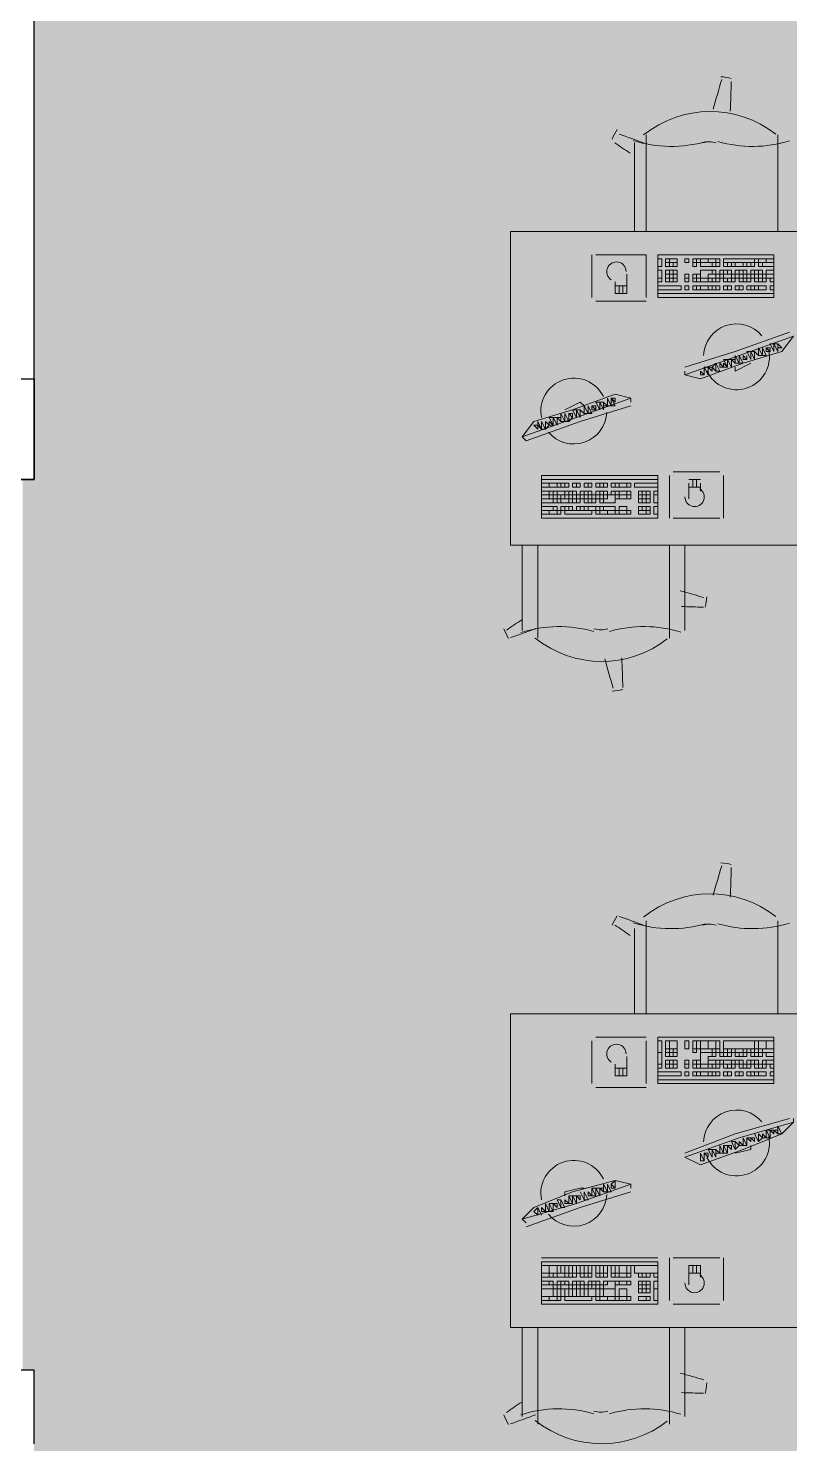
# Model space of a CAD drawing. Header units: millimetres. Extents: x 0 to 90.2, y 0 to 62.5.
# Drawn here: x 61.68 to 64.63, y 32.95 to 38.43 of the extents above; entities that cross this region are included whole.
import ezdxf

# ---------------------------------------------------------------- set-up
doc = ezdxf.new("R2010")
doc.units = ezdxf.units.MM
for name, color, linetype in [('PDF_014405$FT-FIXFIT', 7, 'Continuous'), ('PDF_014405$WA-COL', 7, 'Continuous'), ('PDF_014405$WA-EXT', 7, 'Continuous')]:
    doc.layers.add(name, color=color, linetype=linetype)
doc.layers.add('PDF_014405$HL-TMP', color=7, linetype='Continuous', true_color=0xe6db59)

msp = doc.modelspace()

# ---------------------------------------------------------------- linework, layer by layer
at = {"layer": 'PDF_014405$FT-FIXFIT', "lineweight": 0}
for points in [[(64.0732, 37.6432), (64.0732, 38.0181)], [(64.5831, 38.0181), (64.5831, 37.6432)], [(64.0282, 37.9881), (64.0282, 37.6432)], [(63.5482, 37.6432), (63.5482, 36.4283)], [(63.8632, 37.5532), (63.8632, 37.3882)], [(63.8782, 37.5532), (63.8782, 37.5532)], [(64.0732, 37.3882), (64.0732, 37.5532), (63.8782, 37.5532)], [(63.9532, 37.4482), (63.9532, 37.4032), (63.9982, 37.4032), (63.9982, 37.4782)], [(63.8782, 37.3882), (63.8782, 37.3882)], [(63.9982, 37.4332), (63.9532, 37.4332)], [(63.9682, 37.4332), (63.9682, 37.4032)], [(63.9832, 37.4332), (63.9832, 37.4032)], [(64.0732, 37.3882), (64.0732, 37.3882)], [(63.8782, 37.3732), (64.0732, 37.3732)], [(64.6281, 37.2532), (64.4181, 37.1782), (64.2232, 37.1182)], [(64.2232, 37.1032), (64.2232, 37.0882), (64.2832, 37.0732), (64.4481, 37.1332), (64.5981, 37.1782), (64.6431, 37.2382), (64.4331, 37.1632), (64.2232, 37.0882)], [(64.6281, 37.2382), (64.6281, 37.2382)], [(64.4931, 37.1782), (64.5081, 37.1632), (64.4931, 37.1782)], [(64.2981, 37.1182), (64.2981, 37.0882), (64.2981, 37.1182)], [(64.4781, 37.1332), (64.4181, 37.1032), (64.4181, 37.1182)], [(64.4631, 37.1632), (64.4631, 37.1482), (64.4631, 37.1632)], [(64.4781, 37.1332), (64.4781, 37.1332)], [(64.0132, 36.9982), (63.9532, 37.0132), (63.7882, 36.9532), (63.6382, 36.9082), (63.5932, 36.8482), (63.6082, 36.8332), (63.8182, 36.9082), (64.0132, 36.9682)], [(63.5932, 36.8482), (63.8032, 36.9232), (64.0132, 36.9982), (64.0132, 36.9832)], [(63.7582, 36.9532), (63.8182, 36.9832), (63.8332, 36.9682)], [(63.7582, 36.9532), (63.7582, 36.9532)], [(63.8332, 36.9382), (63.8182, 36.9532), (63.8332, 36.9382)], [(63.6082, 36.8482), (63.6082, 36.8482)], [(63.6682, 36.6832), (64.1182, 36.6832), (63.6682, 36.6832)], [(64.1632, 36.6982), (64.1632, 36.5332)], [(64.3581, 36.7132), (64.1782, 36.7132)], [(64.1782, 36.6982), (64.1782, 36.6982)], [(64.2832, 36.6832), (64.2382, 36.6832)], [(64.2532, 36.6532), (64.2532, 36.6832)], [(64.2682, 36.6532), (64.2682, 36.6832)], [(64.3581, 36.6982), (64.3581, 36.6982)], [(64.3731, 36.5332), (64.3731, 36.6982)], [(64.2382, 36.6682), (64.2382, 36.6082)], [(64.2382, 36.6532), (64.2832, 36.6532)], [(64.2832, 36.6382), (64.2832, 36.6682)], [(64.1782, 36.5332), (64.1782, 36.5332)], [(64.1782, 36.5332), (64.3581, 36.5332)], [(64.3581, 36.5332), (64.3581, 36.5332)], [(63.5932, 36.0983), (63.5932, 36.4283)], [(63.6532, 36.4283), (63.6532, 36.0683)], [(64.1632, 36.0683), (64.1632, 36.4283)], [(64.2232, 36.4283), (64.2232, 36.0983)], [(64.0282, 34.9434), (64.0282, 34.6134)], [(64.0732, 34.6134), (64.0732, 34.9734)], [(64.5831, 34.9734), (64.5831, 34.6134)], [(63.5482, 34.6134), (63.5482, 33.3985)], [(63.8632, 34.5084), (63.8632, 34.3434)], [(64.0732, 34.5234), (63.8782, 34.5234)], [(63.8782, 34.5084), (63.8782, 34.5084)], [(64.0732, 34.3434), (64.0732, 34.5084)], [(63.9532, 34.4184), (63.9532, 34.3734), (63.9982, 34.3734), (63.9982, 34.4484)], [(63.9982, 34.4034), (63.9532, 34.4034)], [(63.9682, 34.4034), (63.9682, 34.3734)], [(63.9832, 34.4034), (63.9832, 34.3734)], [(63.8782, 34.3434), (63.8782, 34.3434)], [(63.8782, 34.3284), (64.0732, 34.3284)], [(64.0732, 34.3434), (64.0732, 34.3434)], [(64.5681, 34.3584), (64.1182, 34.3584), (64.5681, 34.3584)], [(64.6431, 34.1935), (64.4331, 34.1335), (64.2232, 34.0585), (64.2832, 34.0285), (64.4481, 34.0885), (64.5981, 34.1485), (64.6431, 34.1935), (64.6431, 34.2085)], [(64.6281, 34.2085), (64.4181, 34.1485), (64.2232, 34.0735)], [(64.6281, 34.2085), (64.6281, 34.2085)], [(64.4781, 34.1035), (64.4781, 34.0885), (64.4181, 34.0735)], [(64.4631, 34.1335), (64.4631, 34.1035), (64.4631, 34.1335)], [(64.4931, 34.1485), (64.5081, 34.1185), (64.4931, 34.1485)], [(64.2232, 34.0735), (64.2232, 34.0735)], [(64.2232, 34.0585), (64.2232, 34.0585)], [(64.0132, 33.9535), (63.9532, 33.9685), (63.7882, 33.9235), (63.6382, 33.8635), (63.5932, 33.8185), (63.6082, 33.8035)], [(63.5932, 33.8185), (63.8032, 33.8785), (64.0132, 33.9535), (64.0132, 33.9385)], [(63.7582, 33.9085), (63.7582, 33.9235), (63.8182, 33.9385), (63.8332, 33.9385)], [(63.6082, 33.7885), (63.8182, 33.8635), (64.0132, 33.9235)], [(63.8332, 33.8935), (63.8182, 33.9235), (63.8332, 33.8935)], [(63.6682, 33.8335), (63.6532, 33.8635), (63.6682, 33.8335)], [(64.1182, 33.6685), (63.6682, 33.6685)], [(64.1632, 33.6685), (64.1632, 33.5035)], [(64.3581, 33.6685), (64.1782, 33.6685)], [(64.3581, 33.6685), (64.3581, 33.6685)], [(64.3731, 33.5035), (64.3731, 33.6685)], [(63.6682, 33.6535), (63.6682, 33.4885), (64.1182, 33.4885), (64.1182, 33.6535)], [(64.2832, 33.5935), (64.2832, 33.6385), (64.2382, 33.6385), (64.2382, 33.5635)], [(64.2382, 33.6085), (64.2832, 33.6085)], [(64.2532, 33.6085), (64.2532, 33.6385)], [(64.2682, 33.6085), (64.2682, 33.6385)], [(64.1782, 33.5035), (64.1782, 33.5035)], [(64.3581, 33.5035), (64.3581, 33.5035)], [(64.1782, 33.4885), (64.3581, 33.4885)], [(63.5932, 33.0536), (63.5932, 33.3985)], [(63.6532, 33.3985), (63.6532, 33.0236)], [(64.1632, 33.0236), (64.1632, 33.3985)], [(64.2232, 33.3985), (64.2232, 33.0536)]]:
    msp.add_lwpolyline(points, dxfattribs=at)
for points in [[(63.5482, 37.6432), (64.6731, 37.6432), (64.6731, 36.4283), (63.5482, 36.4283)], [(64.5681, 37.5532), (64.1182, 37.5532), (64.1182, 37.3882), (64.5681, 37.3882)], [(64.1332, 37.5382), (64.1182, 37.5382), (64.1182, 37.5082), (64.1332, 37.5082)], [(64.1632, 37.5382), (64.1482, 37.5382), (64.1482, 37.5232), (64.1632, 37.5232)], [(64.1632, 37.5232), (64.1482, 37.5232), (64.1482, 37.5082), (64.1632, 37.5082)], [(64.1932, 37.5382), (64.1632, 37.5382), (64.1632, 37.5232), (64.1932, 37.5232)], [(64.1782, 37.5232), (64.1632, 37.5232), (64.1632, 37.5082), (64.1782, 37.5082)], [(64.1932, 37.5232), (64.1782, 37.5232), (64.1782, 37.5082), (64.1932, 37.5082)], [(64.2382, 37.5382), (64.2232, 37.5382), (64.2232, 37.5232), (64.2382, 37.5232)], [(64.2682, 37.5382), (64.2532, 37.5382), (64.2532, 37.5232), (64.2682, 37.5232)], [(64.2682, 37.5232), (64.2532, 37.5232), (64.2532, 37.5082), (64.2682, 37.5082)], [(64.2832, 37.5382), (64.2682, 37.5382), (64.2682, 37.5232), (64.2832, 37.5232)], [(64.2832, 37.5382), (64.3131, 37.5382), (64.3131, 37.5232), (64.2832, 37.5232)], [(64.3281, 37.5232), (64.2832, 37.5232), (64.2832, 37.5082), (64.3281, 37.5082)], [(64.3131, 37.5382), (64.3431, 37.5382), (64.3431, 37.5232), (64.3131, 37.5232)], [(64.3431, 37.5232), (64.3281, 37.5232), (64.3281, 37.5082), (64.3431, 37.5082)], [(64.3431, 37.5382), (64.3581, 37.5382), (64.3581, 37.5232), (64.3431, 37.5232)], [(64.3581, 37.5232), (64.3431, 37.5232), (64.3431, 37.5082), (64.3581, 37.5082)], [(64.4931, 37.5382), (64.3731, 37.5382), (64.3731, 37.5232), (64.4931, 37.5232)], [(64.3881, 37.5232), (64.3731, 37.5232), (64.3731, 37.5082), (64.3881, 37.5082)], [(64.4031, 37.5232), (64.3881, 37.5232), (64.3881, 37.5082), (64.4031, 37.5082)], [(64.4181, 37.5232), (64.4031, 37.5232), (64.4031, 37.5082), (64.4181, 37.5082)], [(64.4481, 37.5232), (64.4181, 37.5232), (64.4181, 37.5082), (64.4481, 37.5082)], [(64.4631, 37.5232), (64.4481, 37.5232), (64.4481, 37.5082), (64.4631, 37.5082)], [(64.4781, 37.5232), (64.4631, 37.5232), (64.4631, 37.5082), (64.4781, 37.5082)], [(64.4931, 37.5232), (64.4781, 37.5232), (64.4781, 37.5082), (64.4931, 37.5082)], [(64.5081, 37.5382), (64.4931, 37.5382), (64.4931, 37.5232), (64.5081, 37.5232)], [(64.5381, 37.5382), (64.5081, 37.5382), (64.5081, 37.5232), (64.5381, 37.5232)], [(64.5231, 37.5232), (64.5081, 37.5232), (64.5081, 37.5082), (64.5231, 37.5082)], [(64.5681, 37.5232), (64.5231, 37.5232), (64.5231, 37.5082), (64.5681, 37.5082)], [(64.5681, 37.5382), (64.5381, 37.5382), (64.5381, 37.5232), (64.5681, 37.5232)], [(64.1332, 37.4932), (64.1182, 37.4932), (64.1182, 37.4632), (64.1332, 37.4632)], [(64.1332, 37.4632), (64.1182, 37.4632), (64.1182, 37.4482), (64.1332, 37.4482)], [(64.1632, 37.4932), (64.1482, 37.4932), (64.1482, 37.4782), (64.1632, 37.4782)], [(64.1632, 37.4782), (64.1482, 37.4782), (64.1482, 37.4632), (64.1632, 37.4632)], [(64.1632, 37.4632), (64.1482, 37.4632), (64.1482, 37.4482), (64.1632, 37.4482)], [(64.1782, 37.4932), (64.1632, 37.4932), (64.1632, 37.4782), (64.1782, 37.4782)], [(64.1782, 37.4782), (64.1632, 37.4782), (64.1632, 37.4632), (64.1782, 37.4632)], [(64.1782, 37.4632), (64.1632, 37.4632), (64.1632, 37.4482), (64.1782, 37.4482)], [(64.1932, 37.4932), (64.1782, 37.4932), (64.1782, 37.4782), (64.1932, 37.4782)], [(64.1932, 37.4782), (64.1782, 37.4782), (64.1782, 37.4632), (64.1932, 37.4632)], [(64.1932, 37.4632), (64.1782, 37.4632), (64.1782, 37.4482), (64.1932, 37.4482)], [(64.2382, 37.4782), (64.2232, 37.4782), (64.2232, 37.4632), (64.2382, 37.4632)], [(64.2382, 37.4632), (64.2232, 37.4632), (64.2232, 37.4482), (64.2382, 37.4482)], [(64.2682, 37.4782), (64.2532, 37.4782), (64.2532, 37.4632), (64.2682, 37.4632)], [(64.2682, 37.4632), (64.2532, 37.4632), (64.2532, 37.4482), (64.2682, 37.4482)], [(64.2832, 37.4782), (64.2682, 37.4782), (64.2682, 37.4632), (64.2832, 37.4632)], [(64.2832, 37.4632), (64.2682, 37.4632), (64.2682, 37.4482), (64.2832, 37.4482)], [(64.3131, 37.4932), (64.2832, 37.4932), (64.2832, 37.4632), (64.3131, 37.4632), (64.3131, 37.4782), (64.3281, 37.4782), (64.3281, 37.4932)], [(64.3131, 37.4632), (64.2832, 37.4632), (64.2832, 37.4482), (64.3131, 37.4482)], [(64.3431, 37.4782), (64.3131, 37.4782), (64.3131, 37.4632), (64.3431, 37.4632)], [(64.3281, 37.4632), (64.3131, 37.4632), (64.3131, 37.4482), (64.3281, 37.4482)], [(64.3431, 37.4932), (64.3281, 37.4932), (64.3281, 37.4782), (64.3431, 37.4782)], [(64.3431, 37.4632), (64.3281, 37.4632), (64.3281, 37.4482), (64.3431, 37.4482)], [(64.3581, 37.4782), (64.3431, 37.4782), (64.3431, 37.4632), (64.3581, 37.4632)], [(64.3581, 37.4632), (64.3431, 37.4632), (64.3431, 37.4482), (64.3581, 37.4482)], [(64.3731, 37.4932), (64.3581, 37.4932), (64.3581, 37.4782), (64.3731, 37.4782)], [(64.3731, 37.4782), (64.3581, 37.4782), (64.3581, 37.4632), (64.3731, 37.4632)], [(64.3881, 37.4932), (64.3731, 37.4932), (64.3731, 37.4782), (64.3881, 37.4782)], [(64.4031, 37.4782), (64.3731, 37.4782), (64.3731, 37.4632), (64.4031, 37.4632)], [(64.3881, 37.4632), (64.3731, 37.4632), (64.3731, 37.4482), (64.3881, 37.4482)], [(64.4031, 37.4932), (64.3881, 37.4932), (64.3881, 37.4782), (64.4031, 37.4782)], [(64.4031, 37.4632), (64.3881, 37.4632), (64.3881, 37.4482), (64.4031, 37.4482)], [(64.4181, 37.4782), (64.4031, 37.4782), (64.4031, 37.4632), (64.4181, 37.4632)], [(64.4181, 37.4632), (64.4031, 37.4632), (64.4031, 37.4482), (64.4181, 37.4482)], [(64.4331, 37.4932), (64.4181, 37.4932), (64.4181, 37.4782), (64.4331, 37.4782)], [(64.4331, 37.4782), (64.4181, 37.4782), (64.4181, 37.4632), (64.4331, 37.4632)], [(64.4481, 37.4932), (64.4331, 37.4932), (64.4331, 37.4782), (64.4481, 37.4782)], [(64.4481, 37.4782), (64.4331, 37.4782), (64.4331, 37.4632), (64.4481, 37.4632)], [(64.4481, 37.4632), (64.4331, 37.4632), (64.4331, 37.4482), (64.4481, 37.4482)], [(64.4631, 37.4932), (64.4481, 37.4932), (64.4481, 37.4782), (64.4631, 37.4782)], [(64.4631, 37.4632), (64.4481, 37.4632), (64.4481, 37.4482), (64.4631, 37.4482)], [(64.4781, 37.4782), (64.4631, 37.4782), (64.4631, 37.4632), (64.4781, 37.4632)], [(64.4781, 37.4632), (64.4631, 37.4632), (64.4631, 37.4482), (64.4781, 37.4482)], [(64.4931, 37.4932), (64.4781, 37.4932), (64.4781, 37.4782), (64.4931, 37.4782)], [(64.4931, 37.4782), (64.4781, 37.4782), (64.4781, 37.4632), (64.4931, 37.4632)], [(64.5081, 37.4932), (64.4931, 37.4932), (64.4931, 37.4782), (64.5081, 37.4782)], [(64.5081, 37.4782), (64.4931, 37.4782), (64.4931, 37.4632), (64.5081, 37.4632)], [(64.5081, 37.4632), (64.4931, 37.4632), (64.4931, 37.4482), (64.5081, 37.4482)], [(64.5231, 37.4932), (64.5081, 37.4932), (64.5081, 37.4782), (64.5231, 37.4782)], [(64.5231, 37.4632), (64.5081, 37.4632), (64.5081, 37.4482), (64.5231, 37.4482)], [(64.5381, 37.4782), (64.5231, 37.4782), (64.5231, 37.4632), (64.5381, 37.4632)], [(64.5381, 37.4632), (64.5231, 37.4632), (64.5231, 37.4482), (64.5381, 37.4482)], [(64.5681, 37.4932), (64.5381, 37.4932), (64.5381, 37.4782), (64.5681, 37.4782)], [(64.5681, 37.4782), (64.5381, 37.4782), (64.5381, 37.4632), (64.5681, 37.4632)], [(64.5681, 37.4632), (64.5531, 37.4632), (64.5531, 37.4482), (64.5681, 37.4482)], [(64.2082, 37.4182), (64.1182, 37.4182), (64.1182, 37.4332), (64.2082, 37.4332)], [(64.5681, 37.3882), (64.1182, 37.3882), (64.1182, 37.4032), (64.5681, 37.4032)], [(64.2382, 37.4332), (64.2232, 37.4332), (64.2232, 37.4182), (64.2382, 37.4182)], [(64.2682, 37.4332), (64.2532, 37.4332), (64.2532, 37.4182), (64.2682, 37.4182)], [(64.2832, 37.4332), (64.2682, 37.4332), (64.2682, 37.4182), (64.2832, 37.4182)], [(64.3131, 37.4332), (64.2832, 37.4332), (64.2832, 37.4182), (64.3131, 37.4182)], [(64.3281, 37.4332), (64.3131, 37.4332), (64.3131, 37.4182), (64.3281, 37.4182)], [(64.3431, 37.4332), (64.3281, 37.4332), (64.3281, 37.4182), (64.3431, 37.4182)], [(64.3581, 37.4332), (64.3431, 37.4332), (64.3431, 37.4182), (64.3581, 37.4182)], [(64.3881, 37.4332), (64.3731, 37.4332), (64.3731, 37.4182), (64.3881, 37.4182)], [(64.4031, 37.4332), (64.3881, 37.4332), (64.3881, 37.4182), (64.4031, 37.4182)], [(64.4331, 37.4332), (64.4181, 37.4332), (64.4181, 37.4182), (64.4331, 37.4182)], [(64.4481, 37.4332), (64.4331, 37.4332), (64.4331, 37.4182), (64.4481, 37.4182)], [(64.4781, 37.4332), (64.4631, 37.4332), (64.4631, 37.4182), (64.4781, 37.4182)], [(64.4931, 37.4332), (64.4781, 37.4332), (64.4781, 37.4182), (64.4931, 37.4182)], [(64.5081, 37.4332), (64.4931, 37.4332), (64.4931, 37.4182), (64.5081, 37.4182)], [(64.5381, 37.4332), (64.5081, 37.4332), (64.5081, 37.4182), (64.5381, 37.4182)], [(64.5681, 37.4332), (64.5531, 37.4332), (64.5531, 37.4182), (64.5681, 37.4182)], [(64.4781, 37.1782), (64.4631, 37.1782), (64.4781, 37.1482)], [(64.4931, 37.1782), (64.4781, 37.1782), (64.4931, 37.1482), (64.4931, 37.1632)], [(64.5081, 37.1932), (64.5081, 37.1782), (64.5081, 37.1632), (64.5231, 37.1632)], [(64.5231, 37.1932), (64.5231, 37.1632), (64.5381, 37.1632)], [(64.5381, 37.1932), (64.5381, 37.1782), (64.5531, 37.1782)], [(64.5531, 37.1932), (64.5381, 37.1932), (64.5531, 37.1782)], [(64.5681, 37.2082), (64.5531, 37.2082), (64.5681, 37.1782)], [(64.5831, 37.2082), (64.5681, 37.2082), (64.5831, 37.1782), (64.5831, 37.1932)], [(64.5831, 37.2082), (64.5831, 37.1932), (64.5981, 37.1932)], [(64.3131, 37.1182), (64.2981, 37.1182), (64.3131, 37.0882), (64.3131, 37.1032)], [(64.3281, 37.1182), (64.3131, 37.1182), (64.3281, 37.1032)], [(64.3431, 37.1332), (64.3281, 37.1182), (64.3431, 37.1032)], [(64.3431, 37.1332), (64.3431, 37.1032), (64.3581, 37.1032)], [(64.3581, 37.1332), (64.3581, 37.1182), (64.3731, 37.1182)], [(64.3881, 37.1482), (64.3731, 37.1482), (64.3881, 37.1182)], [(64.3731, 37.1332), (64.3731, 37.1182), (64.3881, 37.1182)], [(64.4031, 37.1482), (64.3881, 37.1482), (64.4031, 37.1182), (64.4031, 37.1332)], [(64.4181, 37.1482), (64.4031, 37.1482), (64.4181, 37.1332)], [(64.4181, 37.1632), (64.4181, 37.1482), (64.4181, 37.1332), (64.4331, 37.1332)], [(64.4331, 37.1632), (64.4331, 37.1332), (64.4481, 37.1332)], [(64.4481, 37.1632), (64.4481, 37.1482), (64.4631, 37.1482)], [(64.2832, 37.1032), (64.2832, 37.0882), (64.2981, 37.0882)], [(63.8032, 36.9232), (63.8032, 36.9532), (63.7882, 36.9532)], [(63.8182, 36.9232), (63.8182, 36.9382), (63.8182, 36.9532), (63.8032, 36.9532)], [(63.8332, 36.9382), (63.8482, 36.9382), (63.8332, 36.9682), (63.8332, 36.9532)], [(63.8482, 36.9382), (63.8632, 36.9382), (63.8482, 36.9682)], [(63.8782, 36.9532), (63.8782, 36.9682), (63.8632, 36.9682)], [(63.8632, 36.9532), (63.8782, 36.9532), (63.8632, 36.9682)], [(63.8932, 36.9532), (63.8932, 36.9832), (63.8782, 36.9832)], [(63.9082, 36.9532), (63.9082, 36.9682), (63.9082, 36.9832), (63.8932, 36.9832)], [(63.9082, 36.9682), (63.9232, 36.9682), (63.9082, 36.9832)], [(63.9232, 36.9682), (63.9382, 36.9682), (63.9232, 36.9982), (63.9232, 36.9832)], [(63.9532, 36.9832), (63.9532, 36.9982), (63.9382, 36.9982)], [(63.9382, 36.9682), (63.9532, 36.9682), (63.9382, 36.9982)], [(63.6682, 36.8782), (63.6532, 36.9082), (63.6532, 36.8932)], [(63.6682, 36.8782), (63.6832, 36.8782), (63.6682, 36.9082)], [(63.6832, 36.8782), (63.6982, 36.8932), (63.6832, 36.9082)], [(63.7132, 36.8932), (63.7132, 36.9232), (63.6982, 36.9232)], [(63.6982, 36.8932), (63.7132, 36.8932), (63.6982, 36.9082)], [(63.7282, 36.8932), (63.7282, 36.9082), (63.7282, 36.9232), (63.7132, 36.9232)], [(63.7432, 36.9082), (63.7432, 36.9232), (63.7282, 36.9232)], [(63.7432, 36.9082), (63.7582, 36.9082), (63.7432, 36.9382), (63.7432, 36.9232)], [(63.7582, 36.9082), (63.7732, 36.9082), (63.7582, 36.9382)], [(63.7882, 36.9232), (63.7882, 36.9382), (63.7732, 36.9382)], [(63.7732, 36.9082), (63.7882, 36.9232), (63.7732, 36.9382)], [(63.6532, 36.8782), (63.6532, 36.8932), (63.6382, 36.8932)], [(63.6682, 36.5332), (64.1182, 36.5332), (64.1182, 36.6982), (63.6682, 36.6982)], [(63.6682, 36.6532), (63.6982, 36.6532), (63.6982, 36.6682), (63.6682, 36.6682)], [(63.6682, 36.6232), (63.6982, 36.6232), (63.6982, 36.6382), (63.6682, 36.6382)], [(63.6682, 36.6082), (63.6982, 36.6082), (63.6982, 36.6232), (63.6682, 36.6232)], [(63.6982, 36.6532), (63.7282, 36.6532), (63.7282, 36.6682), (63.6982, 36.6682)], [(63.6982, 36.6232), (63.7132, 36.6232), (63.7132, 36.6382), (63.6982, 36.6382)], [(63.6982, 36.6082), (63.7132, 36.6082), (63.7132, 36.6232), (63.6982, 36.6232)], [(63.7132, 36.6232), (63.7282, 36.6232), (63.7282, 36.6382), (63.7132, 36.6382)], [(63.7282, 36.6532), (63.7432, 36.6532), (63.7432, 36.6682), (63.7282, 36.6682)], [(63.7282, 36.6232), (63.7582, 36.6232), (63.7582, 36.6382), (63.7282, 36.6382)], [(63.7282, 36.6082), (63.7432, 36.6082), (63.7432, 36.6232), (63.7282, 36.6232)], [(63.7432, 36.6532), (63.7582, 36.6532), (63.7582, 36.6682), (63.7432, 36.6682)], [(63.7432, 36.6082), (63.7582, 36.6082), (63.7582, 36.6232), (63.7432, 36.6232)], [(63.7582, 36.6532), (63.7732, 36.6532), (63.7732, 36.6682), (63.7582, 36.6682)], [(63.7582, 36.6232), (63.7732, 36.6232), (63.7732, 36.6382), (63.7582, 36.6382)], [(63.7582, 36.6082), (63.7732, 36.6082), (63.7732, 36.6232), (63.7582, 36.6232)], [(63.7732, 36.6232), (63.7882, 36.6232), (63.7882, 36.6382), (63.7732, 36.6382)], [(63.7882, 36.6532), (63.8032, 36.6532), (63.8032, 36.6682), (63.7882, 36.6682)], [(63.7882, 36.6232), (63.8032, 36.6232), (63.8032, 36.6382), (63.7882, 36.6382)], [(63.7882, 36.6082), (63.8032, 36.6082), (63.8032, 36.6232), (63.7882, 36.6232)], [(63.8032, 36.6532), (63.8182, 36.6532), (63.8182, 36.6682), (63.8032, 36.6682)], [(63.8032, 36.6082), (63.8182, 36.6082), (63.8182, 36.6232), (63.8032, 36.6232)], [(63.8182, 36.6232), (63.8332, 36.6232), (63.8332, 36.6382), (63.8182, 36.6382)], [(63.8182, 36.6082), (63.8332, 36.6082), (63.8332, 36.6232), (63.8182, 36.6232)], [(63.8332, 36.6532), (63.8482, 36.6532), (63.8482, 36.6682), (63.8332, 36.6682)], [(63.8332, 36.6232), (63.8482, 36.6232), (63.8482, 36.6382), (63.8332, 36.6382)], [(63.8482, 36.6532), (63.8632, 36.6532), (63.8632, 36.6682), (63.8482, 36.6682)], [(63.8482, 36.6232), (63.8632, 36.6232), (63.8632, 36.6382), (63.8482, 36.6382)], [(63.8482, 36.6082), (63.8632, 36.6082), (63.8632, 36.6232), (63.8482, 36.6232)], [(63.8632, 36.6082), (63.8782, 36.6082), (63.8782, 36.6232), (63.8632, 36.6232)], [(63.8782, 36.6532), (63.8932, 36.6532), (63.8932, 36.6682), (63.8782, 36.6682)], [(63.8782, 36.6232), (63.8932, 36.6232), (63.8932, 36.6382), (63.8782, 36.6382)], [(63.8782, 36.6082), (63.8932, 36.6082), (63.8932, 36.6232), (63.8782, 36.6232)], [(63.8932, 36.6532), (63.9082, 36.6532), (63.9082, 36.6682), (63.8932, 36.6682)], [(63.8932, 36.6232), (63.9082, 36.6232), (63.9082, 36.6382), (63.8932, 36.6382)], [(63.9082, 36.6532), (63.9232, 36.6532), (63.9232, 36.6682), (63.9082, 36.6682)], [(63.9082, 36.6232), (63.9232, 36.6232), (63.9232, 36.6382), (63.9082, 36.6382)], [(63.9232, 36.5932), (63.9532, 36.5932), (63.9532, 36.6232), (63.9232, 36.6232), (63.9232, 36.6082), (63.9082, 36.6082), (63.9082, 36.5932)], [(63.9082, 36.6082), (63.9232, 36.6082), (63.9232, 36.6232), (63.9082, 36.6232)], [(63.9382, 36.6532), (63.9532, 36.6532), (63.9532, 36.6682), (63.9382, 36.6682)], [(63.9382, 36.6232), (63.9532, 36.6232), (63.9532, 36.6382), (63.9382, 36.6382)], [(63.9532, 36.6532), (63.9682, 36.6532), (63.9682, 36.6682), (63.9532, 36.6682)], [(63.9532, 36.6232), (63.9682, 36.6232), (63.9682, 36.6382), (63.9532, 36.6382)], [(63.9532, 36.6082), (63.9682, 36.6082), (63.9682, 36.6232), (63.9532, 36.6232)], [(63.9682, 36.6532), (63.9982, 36.6532), (63.9982, 36.6682), (63.9682, 36.6682)], [(63.9682, 36.6232), (63.9982, 36.6232), (63.9982, 36.6382), (63.9682, 36.6382)], [(63.9682, 36.6082), (63.9982, 36.6082), (63.9982, 36.6232), (63.9682, 36.6232)], [(63.9982, 36.6532), (64.0132, 36.6532), (64.0132, 36.6682), (63.9982, 36.6682)], [(63.9982, 36.6232), (64.0132, 36.6232), (64.0132, 36.6382), (63.9982, 36.6382)], [(63.9982, 36.6082), (64.0132, 36.6082), (64.0132, 36.6232), (63.9982, 36.6232)], [(64.0282, 36.6682), (64.1182, 36.6682), (64.1182, 36.6532), (64.0282, 36.6532)], [(64.0432, 36.6232), (64.0582, 36.6232), (64.0582, 36.6382), (64.0432, 36.6382)], [(64.0432, 36.6082), (64.0582, 36.6082), (64.0582, 36.6232), (64.0432, 36.6232)], [(64.0582, 36.6232), (64.0732, 36.6232), (64.0732, 36.6382), (64.0582, 36.6382)], [(64.0582, 36.6082), (64.0732, 36.6082), (64.0732, 36.6232), (64.0582, 36.6232)], [(64.0732, 36.6232), (64.0882, 36.6232), (64.0882, 36.6382), (64.0732, 36.6382)], [(64.0732, 36.6082), (64.0882, 36.6082), (64.0882, 36.6232), (64.0732, 36.6232)], [(64.1032, 36.6232), (64.1182, 36.6232), (64.1182, 36.6382), (64.1032, 36.6382)], [(64.1032, 36.5932), (64.1182, 36.5932), (64.1182, 36.6232), (64.1032, 36.6232)], [(63.6682, 36.5932), (63.7132, 36.5932), (63.7132, 36.6082), (63.6682, 36.6082)], [(63.6682, 36.5632), (63.7132, 36.5632), (63.7132, 36.5782), (63.6682, 36.5782)], [(63.7132, 36.5932), (63.7282, 36.5932), (63.7282, 36.6082), (63.7132, 36.6082)], [(63.7132, 36.5632), (63.7282, 36.5632), (63.7282, 36.5782), (63.7132, 36.5782)], [(63.7282, 36.5932), (63.7432, 36.5932), (63.7432, 36.6082), (63.7282, 36.6082)], [(63.7432, 36.5932), (63.7732, 36.5932), (63.7732, 36.6082), (63.7432, 36.6082)], [(63.7432, 36.5632), (63.7582, 36.5632), (63.7582, 36.5782), (63.7432, 36.5782)], [(63.7582, 36.5632), (63.7732, 36.5632), (63.7732, 36.5782), (63.7582, 36.5782)], [(63.7732, 36.5932), (63.7882, 36.5932), (63.7882, 36.6082), (63.7732, 36.6082)], [(63.7732, 36.5632), (63.7882, 36.5632), (63.7882, 36.5782), (63.7732, 36.5782)], [(63.7882, 36.5932), (63.8032, 36.5932), (63.8032, 36.6082), (63.7882, 36.6082)], [(63.8032, 36.5932), (63.8182, 36.5932), (63.8182, 36.6082), (63.8032, 36.6082)], [(63.8032, 36.5632), (63.8182, 36.5632), (63.8182, 36.5782), (63.8032, 36.5782)], [(63.8182, 36.5632), (63.8332, 36.5632), (63.8332, 36.5782), (63.8182, 36.5782)], [(63.8332, 36.5932), (63.8482, 36.5932), (63.8482, 36.6082), (63.8332, 36.6082)], [(63.8332, 36.5632), (63.8482, 36.5632), (63.8482, 36.5782), (63.8332, 36.5782)], [(63.8482, 36.5932), (63.8632, 36.5932), (63.8632, 36.6082), (63.8482, 36.6082)], [(63.8482, 36.5632), (63.8782, 36.5632), (63.8782, 36.5782), (63.8482, 36.5782)], [(63.8632, 36.5932), (63.8782, 36.5932), (63.8782, 36.6082), (63.8632, 36.6082)], [(63.8782, 36.5632), (63.8932, 36.5632), (63.8932, 36.5782), (63.8782, 36.5782)], [(63.8932, 36.5932), (63.9082, 36.5932), (63.9082, 36.6082), (63.8932, 36.6082)], [(63.8932, 36.5632), (63.9082, 36.5632), (63.9082, 36.5782), (63.8932, 36.5782)], [(63.9082, 36.5632), (63.9532, 36.5632), (63.9532, 36.5782), (63.9082, 36.5782)], [(63.9682, 36.5632), (63.9982, 36.5632), (63.9982, 36.5782), (63.9682, 36.5782)], [(64.0432, 36.5932), (64.0582, 36.5932), (64.0582, 36.6082), (64.0432, 36.6082)], [(64.0432, 36.5632), (64.0582, 36.5632), (64.0582, 36.5782), (64.0432, 36.5782)], [(64.0582, 36.5932), (64.0732, 36.5932), (64.0732, 36.6082), (64.0582, 36.6082)], [(64.0582, 36.5632), (64.0732, 36.5632), (64.0732, 36.5782), (64.0582, 36.5782)], [(64.0732, 36.5932), (64.0882, 36.5932), (64.0882, 36.6082), (64.0732, 36.6082)], [(64.0732, 36.5632), (64.0882, 36.5632), (64.0882, 36.5782), (64.0732, 36.5782)], [(64.1032, 36.5482), (64.1182, 36.5482), (64.1182, 36.5782), (64.1032, 36.5782)], [(63.6682, 36.5482), (63.6982, 36.5482), (63.6982, 36.5632), (63.6682, 36.5632)], [(63.6982, 36.5482), (63.7282, 36.5482), (63.7282, 36.5632), (63.6982, 36.5632)], [(63.7282, 36.5482), (63.7432, 36.5482), (63.7432, 36.5632), (63.7282, 36.5632)], [(63.7582, 36.5482), (63.8632, 36.5482), (63.8632, 36.5632), (63.7582, 36.5632)], [(63.8932, 36.5482), (63.8782, 36.5482), (63.8782, 36.5632), (63.8932, 36.5632)], [(63.9232, 36.5482), (63.8932, 36.5482), (63.8932, 36.5632), (63.9232, 36.5632)], [(63.9532, 36.5482), (63.9232, 36.5482), (63.9232, 36.5632), (63.9532, 36.5632)], [(63.9532, 36.5482), (63.9682, 36.5482), (63.9682, 36.5632), (63.9532, 36.5632)], [(63.9682, 36.5482), (63.9982, 36.5482), (63.9982, 36.5632), (63.9682, 36.5632)], [(63.9982, 36.5482), (64.0132, 36.5482), (64.0132, 36.5632), (63.9982, 36.5632)], [(64.0432, 36.5482), (64.0732, 36.5482), (64.0732, 36.5632), (64.0432, 36.5632)], [(64.0732, 36.5482), (64.0882, 36.5482), (64.0882, 36.5632), (64.0732, 36.5632)], [(63.5482, 34.6134), (64.6731, 34.6134), (64.6731, 33.3985), (63.5482, 33.3985)], [(64.5681, 34.5234), (64.1182, 34.5234), (64.1182, 34.3434), (64.5681, 34.3434)], [(64.1332, 34.5084), (64.1182, 34.5084), (64.1182, 34.4634), (64.1332, 34.4634)], [(64.1632, 34.5084), (64.1482, 34.5084), (64.1482, 34.4784), (64.1632, 34.4784)], [(64.1932, 34.5084), (64.1632, 34.5084), (64.1632, 34.4784), (64.1932, 34.4784)], [(64.2382, 34.5084), (64.2232, 34.5084), (64.2232, 34.4784), (64.2382, 34.4784)], [(64.2682, 34.5084), (64.2532, 34.5084), (64.2532, 34.4784), (64.2682, 34.4784)], [(64.2832, 34.5084), (64.2682, 34.5084), (64.2682, 34.4784), (64.2832, 34.4784)], [(64.2832, 34.5084), (64.3131, 34.5084), (64.3131, 34.4784), (64.2832, 34.4784)], [(64.3131, 34.5084), (64.3431, 34.5084), (64.3431, 34.4784), (64.3131, 34.4784)], [(64.3431, 34.5084), (64.3581, 34.5084), (64.3581, 34.4784), (64.3431, 34.4784)], [(64.4931, 34.5084), (64.3731, 34.5084), (64.3731, 34.4784), (64.4931, 34.4784)], [(64.5081, 34.5084), (64.4931, 34.5084), (64.4931, 34.4784), (64.5081, 34.4784)], [(64.5381, 34.5084), (64.5081, 34.5084), (64.5081, 34.4784), (64.5381, 34.4784)], [(64.5681, 34.5084), (64.5381, 34.5084), (64.5381, 34.4784), (64.5681, 34.4784)], [(64.1332, 34.4634), (64.1182, 34.4634), (64.1182, 34.4184), (64.1332, 34.4184)], [(64.1632, 34.4784), (64.1482, 34.4784), (64.1482, 34.4634), (64.1632, 34.4634)], [(64.1632, 34.4634), (64.1482, 34.4634), (64.1482, 34.4484), (64.1632, 34.4484)], [(64.1632, 34.4334), (64.1482, 34.4334), (64.1482, 34.4184), (64.1632, 34.4184)], [(64.1782, 34.4784), (64.1632, 34.4784), (64.1632, 34.4634), (64.1782, 34.4634)], [(64.1782, 34.4634), (64.1632, 34.4634), (64.1632, 34.4484), (64.1782, 34.4484)], [(64.1782, 34.4334), (64.1632, 34.4334), (64.1632, 34.4184), (64.1782, 34.4184)], [(64.1932, 34.4784), (64.1782, 34.4784), (64.1782, 34.4634), (64.1932, 34.4634)], [(64.1932, 34.4634), (64.1782, 34.4634), (64.1782, 34.4484), (64.1932, 34.4484)], [(64.1932, 34.4334), (64.1782, 34.4334), (64.1782, 34.4184), (64.1932, 34.4184)], [(64.2382, 34.4334), (64.2232, 34.4334), (64.2232, 34.4184), (64.2382, 34.4184)], [(64.2682, 34.4784), (64.2532, 34.4784), (64.2532, 34.4634), (64.2682, 34.4634)], [(64.2682, 34.4334), (64.2532, 34.4334), (64.2532, 34.4184), (64.2682, 34.4184)], [(64.2832, 34.4334), (64.2682, 34.4334), (64.2682, 34.4184), (64.2832, 34.4184)], [(64.3281, 34.4784), (64.2832, 34.4784), (64.2832, 34.4634), (64.3281, 34.4634)], [(64.3131, 34.4634), (64.2832, 34.4634), (64.2832, 34.4184), (64.3131, 34.4184), (64.3131, 34.4484), (64.3281, 34.4484), (64.3281, 34.4634)], [(64.3431, 34.4334), (64.3131, 34.4334), (64.3131, 34.4184), (64.3431, 34.4184)], [(64.3431, 34.4784), (64.3281, 34.4784), (64.3281, 34.4634), (64.3431, 34.4634)], [(64.3431, 34.4634), (64.3281, 34.4634), (64.3281, 34.4484), (64.3431, 34.4484)], [(64.3581, 34.4784), (64.3431, 34.4784), (64.3431, 34.4634), (64.3581, 34.4634)], [(64.3581, 34.4334), (64.3431, 34.4334), (64.3431, 34.4184), (64.3581, 34.4184)], [(64.3731, 34.4634), (64.3581, 34.4634), (64.3581, 34.4484), (64.3731, 34.4484)], [(64.3731, 34.4334), (64.3581, 34.4334), (64.3581, 34.4184), (64.3731, 34.4184)], [(64.3881, 34.4784), (64.3731, 34.4784), (64.3731, 34.4634), (64.3881, 34.4634)], [(64.3881, 34.4634), (64.3731, 34.4634), (64.3731, 34.4484), (64.3881, 34.4484)], [(64.4031, 34.4334), (64.3731, 34.4334), (64.3731, 34.4184), (64.4031, 34.4184)], [(64.4031, 34.4784), (64.3881, 34.4784), (64.3881, 34.4634), (64.4031, 34.4634)], [(64.4031, 34.4634), (64.3881, 34.4634), (64.3881, 34.4484), (64.4031, 34.4484)], [(64.4181, 34.4784), (64.4031, 34.4784), (64.4031, 34.4634), (64.4181, 34.4634)], [(64.4181, 34.4334), (64.4031, 34.4334), (64.4031, 34.4184), (64.4181, 34.4184)], [(64.4481, 34.4784), (64.4181, 34.4784), (64.4181, 34.4634), (64.4481, 34.4634)], [(64.4331, 34.4634), (64.4181, 34.4634), (64.4181, 34.4484), (64.4331, 34.4484)], [(64.4331, 34.4334), (64.4181, 34.4334), (64.4181, 34.4184), (64.4331, 34.4184)], [(64.4481, 34.4634), (64.4331, 34.4634), (64.4331, 34.4484), (64.4481, 34.4484)], [(64.4481, 34.4334), (64.4331, 34.4334), (64.4331, 34.4184), (64.4481, 34.4184)], [(64.4631, 34.4784), (64.4481, 34.4784), (64.4481, 34.4634), (64.4631, 34.4634)], [(64.4631, 34.4634), (64.4481, 34.4634), (64.4481, 34.4484), (64.4631, 34.4484)], [(64.4781, 34.4784), (64.4631, 34.4784), (64.4631, 34.4634), (64.4781, 34.4634)], [(64.4781, 34.4334), (64.4631, 34.4334), (64.4631, 34.4184), (64.4781, 34.4184)], [(64.4931, 34.4784), (64.4781, 34.4784), (64.4781, 34.4634), (64.4931, 34.4634)], [(64.4931, 34.4634), (64.4781, 34.4634), (64.4781, 34.4484), (64.4931, 34.4484)], [(64.4931, 34.4334), (64.4781, 34.4334), (64.4781, 34.4184), (64.4931, 34.4184)], [(64.5081, 34.4634), (64.4931, 34.4634), (64.4931, 34.4484), (64.5081, 34.4484)], [(64.5081, 34.4334), (64.4931, 34.4334), (64.4931, 34.4184), (64.5081, 34.4184)], [(64.5231, 34.4784), (64.5081, 34.4784), (64.5081, 34.4634), (64.5231, 34.4634)], [(64.5231, 34.4634), (64.5081, 34.4634), (64.5081, 34.4484), (64.5231, 34.4484)], [(64.5681, 34.4784), (64.5231, 34.4784), (64.5231, 34.4634), (64.5681, 34.4634)], [(64.5381, 34.4334), (64.5231, 34.4334), (64.5231, 34.4184), (64.5381, 34.4184)], [(64.5681, 34.4634), (64.5381, 34.4634), (64.5381, 34.4484), (64.5681, 34.4484)], [(64.5681, 34.4334), (64.5381, 34.4334), (64.5381, 34.4184), (64.5681, 34.4184)], [(64.1332, 34.4184), (64.1182, 34.4184), (64.1182, 34.4034), (64.1332, 34.4034)], [(64.2082, 34.3734), (64.1182, 34.3734), (64.1182, 34.3884), (64.2082, 34.3884)], [(64.1632, 34.4184), (64.1482, 34.4184), (64.1482, 34.4034), (64.1632, 34.4034)], [(64.1782, 34.4184), (64.1632, 34.4184), (64.1632, 34.4034), (64.1782, 34.4034)], [(64.1932, 34.4184), (64.1782, 34.4184), (64.1782, 34.4034), (64.1932, 34.4034)], [(64.2382, 34.4184), (64.2232, 34.4184), (64.2232, 34.4034), (64.2382, 34.4034)], [(64.2382, 34.3884), (64.2232, 34.3884), (64.2232, 34.3734), (64.2382, 34.3734)], [(64.2682, 34.4184), (64.2532, 34.4184), (64.2532, 34.4034), (64.2682, 34.4034)], [(64.2682, 34.3884), (64.2532, 34.3884), (64.2532, 34.3734), (64.2682, 34.3734)], [(64.2832, 34.4184), (64.2682, 34.4184), (64.2682, 34.4034), (64.2832, 34.4034)], [(64.2832, 34.3884), (64.2682, 34.3884), (64.2682, 34.3734), (64.2832, 34.3734)], [(64.3131, 34.4184), (64.2832, 34.4184), (64.2832, 34.4034), (64.3131, 34.4034)], [(64.3131, 34.3884), (64.2832, 34.3884), (64.2832, 34.3734), (64.3131, 34.3734)], [(64.3281, 34.4184), (64.3131, 34.4184), (64.3131, 34.4034), (64.3281, 34.4034)], [(64.3281, 34.3884), (64.3131, 34.3884), (64.3131, 34.3734), (64.3281, 34.3734)], [(64.3431, 34.4184), (64.3281, 34.4184), (64.3281, 34.4034), (64.3431, 34.4034)], [(64.3431, 34.3884), (64.3281, 34.3884), (64.3281, 34.3734), (64.3431, 34.3734)], [(64.3581, 34.4184), (64.3431, 34.4184), (64.3431, 34.4034), (64.3581, 34.4034)], [(64.3581, 34.3884), (64.3431, 34.3884), (64.3431, 34.3734), (64.3581, 34.3734)], [(64.3881, 34.4184), (64.3731, 34.4184), (64.3731, 34.4034), (64.3881, 34.4034)], [(64.3881, 34.3884), (64.3731, 34.3884), (64.3731, 34.3734), (64.3881, 34.3734)], [(64.4031, 34.4184), (64.3881, 34.4184), (64.3881, 34.4034), (64.4031, 34.4034)], [(64.4031, 34.3884), (64.3881, 34.3884), (64.3881, 34.3734), (64.4031, 34.3734)], [(64.4181, 34.4184), (64.4031, 34.4184), (64.4031, 34.4034), (64.4181, 34.4034)], [(64.4331, 34.3884), (64.4181, 34.3884), (64.4181, 34.3734), (64.4331, 34.3734)], [(64.4481, 34.4184), (64.4331, 34.4184), (64.4331, 34.4034), (64.4481, 34.4034)], [(64.4481, 34.3884), (64.4331, 34.3884), (64.4331, 34.3734), (64.4481, 34.3734)], [(64.4631, 34.4184), (64.4481, 34.4184), (64.4481, 34.4034), (64.4631, 34.4034)], [(64.4781, 34.4184), (64.4631, 34.4184), (64.4631, 34.4034), (64.4781, 34.4034)], [(64.4781, 34.3884), (64.4631, 34.3884), (64.4631, 34.3734), (64.4781, 34.3734)], [(64.4931, 34.3884), (64.4781, 34.3884), (64.4781, 34.3734), (64.4931, 34.3734)], [(64.5081, 34.4184), (64.4931, 34.4184), (64.4931, 34.4034), (64.5081, 34.4034)], [(64.5081, 34.3884), (64.4931, 34.3884), (64.4931, 34.3734), (64.5081, 34.3734)], [(64.5231, 34.4184), (64.5081, 34.4184), (64.5081, 34.4034), (64.5231, 34.4034)], [(64.5381, 34.3884), (64.5081, 34.3884), (64.5081, 34.3734), (64.5381, 34.3734)], [(64.5381, 34.4184), (64.5231, 34.4184), (64.5231, 34.4034), (64.5381, 34.4034)], [(64.5681, 34.4184), (64.5531, 34.4184), (64.5531, 34.4034), (64.5681, 34.4034)], [(64.5681, 34.3884), (64.5531, 34.3884), (64.5531, 34.3734), (64.5681, 34.3734)], [(64.5381, 34.1635), (64.5381, 34.1485), (64.5381, 34.1335), (64.5531, 34.1335)], [(64.5531, 34.1635), (64.5381, 34.1635), (64.5531, 34.1335)], [(64.5681, 34.1635), (64.5531, 34.1635), (64.5681, 34.1485)], [(64.5831, 34.1635), (64.5681, 34.1635), (64.5831, 34.1485)], [(64.5831, 34.1785), (64.5831, 34.1485), (64.5981, 34.1485)], [(64.3581, 34.1035), (64.3581, 34.0885), (64.3581, 34.0735), (64.3731, 34.0735)], [(64.3731, 34.1035), (64.3731, 34.0735), (64.3881, 34.0735)], [(64.3881, 34.1035), (64.3731, 34.1035), (64.3881, 34.0735), (64.3881, 34.0885)], [(64.4031, 34.1035), (64.3881, 34.1035), (64.4031, 34.0885)], [(64.4181, 34.1185), (64.4031, 34.1185), (64.4181, 34.0885)], [(64.4181, 34.1185), (64.4181, 34.0885), (64.4331, 34.1035)], [(64.4331, 34.1185), (64.4331, 34.1035), (64.4481, 34.1035)], [(64.4481, 34.1335), (64.4481, 34.1185), (64.4481, 34.1035), (64.4631, 34.1035)], [(64.4781, 34.1335), (64.4631, 34.1335), (64.4781, 34.1185)], [(64.4931, 34.1335), (64.4781, 34.1335), (64.4931, 34.1185)], [(64.5081, 34.1485), (64.5081, 34.1185), (64.5231, 34.1335)], [(64.5231, 34.1485), (64.5231, 34.1335), (64.5381, 34.1335)], [(64.2832, 34.0735), (64.2832, 34.0435), (64.2981, 34.0435)], [(64.2981, 34.0735), (64.2981, 34.0435), (64.2981, 34.0585)], [(64.3131, 34.0735), (64.2981, 34.0735), (64.3131, 34.0585)], [(64.3281, 34.0885), (64.3131, 34.0885), (64.3281, 34.0585)], [(64.3431, 34.0885), (64.3281, 34.0885), (64.3431, 34.0585)], [(64.3431, 34.0885), (64.3431, 34.0735), (64.3581, 34.0735)], [(63.8782, 33.9085), (63.8782, 33.9385), (63.8632, 33.9385)], [(63.8632, 33.9085), (63.8782, 33.9085), (63.8632, 33.9385), (63.8632, 33.9235)], [(63.8932, 33.9085), (63.8932, 33.9235), (63.8932, 33.9385), (63.8782, 33.9385)], [(63.9082, 33.9235), (63.9082, 33.9385), (63.8932, 33.9385)], [(63.9082, 33.9235), (63.9232, 33.9235), (63.9082, 33.9535)], [(63.9232, 33.9235), (63.9382, 33.9235), (63.9232, 33.9535)], [(63.9532, 33.9385), (63.9532, 33.9685), (63.9382, 33.9535)], [(63.9382, 33.9385), (63.9532, 33.9385), (63.9382, 33.9535)], [(63.7432, 33.8635), (63.7432, 33.8935), (63.7282, 33.8935)], [(63.7432, 33.8635), (63.7582, 33.8635), (63.7432, 33.8935)], [(63.7582, 33.8785), (63.7732, 33.8785), (63.7582, 33.8935)], [(63.7882, 33.8785), (63.7882, 33.9085), (63.7732, 33.9085)], [(63.7732, 33.8785), (63.7882, 33.8785), (63.7732, 33.9085), (63.7732, 33.8935)], [(63.8032, 33.8785), (63.8032, 33.8935), (63.8032, 33.9085), (63.7882, 33.9085)], [(63.8182, 33.8935), (63.8182, 33.9085), (63.8032, 33.9085)], [(63.8332, 33.8935), (63.8482, 33.8935), (63.8332, 33.9235)], [(63.8482, 33.9085), (63.8632, 33.9085), (63.8482, 33.9235)], [(63.6532, 33.8335), (63.6532, 33.8635), (63.6382, 33.8485)], [(63.6682, 33.8485), (63.6832, 33.8485), (63.6682, 33.8635)], [(63.6832, 33.8485), (63.6982, 33.8485), (63.6832, 33.8785), (63.6832, 33.8635)], [(63.7132, 33.8485), (63.7132, 33.8635), (63.7132, 33.8785), (63.6982, 33.8785)], [(63.6982, 33.8485), (63.7132, 33.8485), (63.6982, 33.8785)], [(63.7282, 33.8635), (63.7282, 33.8785), (63.7132, 33.8785)], [(63.6682, 33.6535), (64.1182, 33.6535), (64.1182, 33.6385), (63.6682, 33.6385)], [(63.6682, 33.6085), (63.6982, 33.6085), (63.6982, 33.6385), (63.6682, 33.6385)], [(63.6682, 33.5935), (63.6982, 33.5935), (63.6982, 33.6085), (63.6682, 33.6085)], [(63.6982, 33.6085), (63.7282, 33.6085), (63.7282, 33.6385), (63.6982, 33.6385)], [(63.6982, 33.5935), (63.7132, 33.5935), (63.7132, 33.6085), (63.6982, 33.6085)], [(63.7132, 33.5935), (63.7282, 33.5935), (63.7282, 33.6085), (63.7132, 33.6085)], [(63.7282, 33.6085), (63.7432, 33.6085), (63.7432, 33.6385), (63.7282, 33.6385)], [(63.7282, 33.5935), (63.7582, 33.5935), (63.7582, 33.6085), (63.7282, 33.6085)], [(63.7432, 33.6085), (63.7582, 33.6085), (63.7582, 33.6385), (63.7432, 33.6385)], [(63.7582, 33.6085), (63.7732, 33.6085), (63.7732, 33.6385), (63.7582, 33.6385)], [(63.7582, 33.5935), (63.7732, 33.5935), (63.7732, 33.6085), (63.7582, 33.6085)], [(63.7732, 33.5935), (63.7882, 33.5935), (63.7882, 33.6085), (63.7732, 33.6085)], [(63.7882, 33.6085), (63.8032, 33.6085), (63.8032, 33.6385), (63.7882, 33.6385)], [(63.7882, 33.5935), (63.8032, 33.5935), (63.8032, 33.6085), (63.7882, 33.6085)], [(63.8032, 33.6085), (63.8182, 33.6085), (63.8182, 33.6385), (63.8032, 33.6385)], [(63.8182, 33.5935), (63.8332, 33.5935), (63.8332, 33.6085), (63.8182, 33.6085)], [(63.8332, 33.6085), (63.8482, 33.6085), (63.8482, 33.6385), (63.8332, 33.6385)], [(63.8332, 33.5935), (63.8482, 33.5935), (63.8482, 33.6085), (63.8332, 33.6085)], [(63.8482, 33.6085), (63.8632, 33.6085), (63.8632, 33.6385), (63.8482, 33.6385)], [(63.8482, 33.5935), (63.8632, 33.5935), (63.8632, 33.6085), (63.8482, 33.6085)], [(63.8782, 33.6085), (63.8932, 33.6085), (63.8932, 33.6385), (63.8782, 33.6385)], [(63.8782, 33.5935), (63.8932, 33.5935), (63.8932, 33.6085), (63.8782, 33.6085)], [(63.8932, 33.6085), (63.9082, 33.6085), (63.9082, 33.6385), (63.8932, 33.6385)], [(63.8932, 33.5935), (63.9082, 33.5935), (63.9082, 33.6085), (63.8932, 33.6085)], [(63.9082, 33.6085), (63.9232, 33.6085), (63.9232, 33.6385), (63.9082, 33.6385)], [(63.9082, 33.5935), (63.9232, 33.5935), (63.9232, 33.6085), (63.9082, 33.6085)], [(63.9382, 33.6085), (63.9532, 33.6085), (63.9532, 33.6385), (63.9382, 33.6385)], [(63.9382, 33.5935), (63.9532, 33.5935), (63.9532, 33.6085), (63.9382, 33.6085)], [(63.9532, 33.6085), (63.9682, 33.6085), (63.9682, 33.6385), (63.9532, 33.6385)], [(63.9532, 33.5935), (63.9682, 33.5935), (63.9682, 33.6085), (63.9532, 33.6085)], [(63.9682, 33.6085), (63.9982, 33.6085), (63.9982, 33.6385), (63.9682, 33.6385)], [(63.9682, 33.5935), (63.9982, 33.5935), (63.9982, 33.6085), (63.9682, 33.6085)], [(63.9982, 33.6085), (64.0132, 33.6085), (64.0132, 33.6385), (63.9982, 33.6385)], [(63.9982, 33.5935), (64.0132, 33.5935), (64.0132, 33.6085), (63.9982, 33.6085)], [(64.0282, 33.6385), (64.1182, 33.6385), (64.1182, 33.6085), (64.0282, 33.6085)], [(64.0432, 33.5935), (64.0582, 33.5935), (64.0582, 33.6085), (64.0432, 33.6085)], [(64.0582, 33.5935), (64.0732, 33.5935), (64.0732, 33.6085), (64.0582, 33.6085)], [(64.0732, 33.5935), (64.0882, 33.5935), (64.0882, 33.6085), (64.0732, 33.6085)], [(64.1032, 33.5935), (64.1182, 33.5935), (64.1182, 33.6085), (64.1032, 33.6085)], [(63.6682, 33.5635), (63.6982, 33.5635), (63.6982, 33.5785), (63.6682, 33.5785)], [(63.6682, 33.5485), (63.7132, 33.5485), (63.7132, 33.5635), (63.6682, 33.5635)], [(63.6982, 33.5635), (63.7132, 33.5635), (63.7132, 33.5785), (63.6982, 33.5785)], [(63.7132, 33.5485), (63.7282, 33.5485), (63.7282, 33.5635), (63.7132, 33.5635)], [(63.7282, 33.5635), (63.7432, 33.5635), (63.7432, 33.5785), (63.7282, 33.5785)], [(63.7282, 33.5485), (63.7432, 33.5485), (63.7432, 33.5635), (63.7282, 33.5635)], [(63.7432, 33.5635), (63.7582, 33.5635), (63.7582, 33.5785), (63.7432, 33.5785)], [(63.7432, 33.5485), (63.7732, 33.5485), (63.7732, 33.5635), (63.7432, 33.5635)], [(63.7582, 33.5635), (63.7732, 33.5635), (63.7732, 33.5785), (63.7582, 33.5785)], [(63.7732, 33.5485), (63.7882, 33.5485), (63.7882, 33.5635), (63.7732, 33.5635)], [(63.7882, 33.5635), (63.8032, 33.5635), (63.8032, 33.5785), (63.7882, 33.5785)], [(63.7882, 33.5485), (63.8032, 33.5485), (63.8032, 33.5635), (63.7882, 33.5635)], [(63.8032, 33.5635), (63.8182, 33.5635), (63.8182, 33.5785), (63.8032, 33.5785)], [(63.8032, 33.5485), (63.8182, 33.5485), (63.8182, 33.5635), (63.8032, 33.5635)], [(63.8182, 33.5635), (63.8332, 33.5635), (63.8332, 33.5785), (63.8182, 33.5785)], [(63.8332, 33.5485), (63.8482, 33.5485), (63.8482, 33.5635), (63.8332, 33.5635)], [(63.8482, 33.5635), (63.8632, 33.5635), (63.8632, 33.5785), (63.8482, 33.5785)], [(63.8482, 33.5485), (63.8632, 33.5485), (63.8632, 33.5635), (63.8482, 33.5635)], [(63.8632, 33.5635), (63.8782, 33.5635), (63.8782, 33.5785), (63.8632, 33.5785)], [(63.8632, 33.5485), (63.8782, 33.5485), (63.8782, 33.5635), (63.8632, 33.5635)], [(63.8782, 33.5635), (63.8932, 33.5635), (63.8932, 33.5785), (63.8782, 33.5785)], [(63.8932, 33.5485), (63.9082, 33.5485), (63.9082, 33.5635), (63.8932, 33.5635)], [(63.9232, 33.5485), (63.9532, 33.5485), (63.9532, 33.5785), (63.9232, 33.5785), (63.9232, 33.5635), (63.9082, 33.5635), (63.9082, 33.5485)], [(63.9082, 33.5635), (63.9232, 33.5635), (63.9232, 33.5785), (63.9082, 33.5785)], [(63.9532, 33.5635), (63.9682, 33.5635), (63.9682, 33.5785), (63.9532, 33.5785)], [(63.9682, 33.5635), (63.9982, 33.5635), (63.9982, 33.5785), (63.9682, 33.5785)], [(63.9982, 33.5635), (64.0132, 33.5635), (64.0132, 33.5785), (63.9982, 33.5785)], [(64.0432, 33.5635), (64.0582, 33.5635), (64.0582, 33.5785), (64.0432, 33.5785)], [(64.0432, 33.5485), (64.0582, 33.5485), (64.0582, 33.5635), (64.0432, 33.5635)], [(64.0582, 33.5635), (64.0732, 33.5635), (64.0732, 33.5785), (64.0582, 33.5785)], [(64.0582, 33.5485), (64.0732, 33.5485), (64.0732, 33.5635), (64.0582, 33.5635)], [(64.0732, 33.5635), (64.0882, 33.5635), (64.0882, 33.5785), (64.0732, 33.5785)], [(64.0732, 33.5485), (64.0882, 33.5485), (64.0882, 33.5635), (64.0732, 33.5635)], [(64.1032, 33.5485), (64.1182, 33.5485), (64.1182, 33.5785), (64.1032, 33.5785)], [(63.6682, 33.5185), (63.7132, 33.5185), (63.7132, 33.5485), (63.6682, 33.5485)], [(63.6682, 33.5035), (63.6982, 33.5035), (63.6982, 33.5185), (63.6682, 33.5185)], [(63.6982, 33.5035), (63.7282, 33.5035), (63.7282, 33.5185), (63.6982, 33.5185)], [(63.7132, 33.5185), (63.7282, 33.5185), (63.7282, 33.5485), (63.7132, 33.5485)], [(63.7282, 33.5035), (63.7432, 33.5035), (63.7432, 33.5185), (63.7282, 33.5185)], [(63.7432, 33.5185), (63.7582, 33.5185), (63.7582, 33.5485), (63.7432, 33.5485)], [(63.7582, 33.5185), (63.7732, 33.5185), (63.7732, 33.5485), (63.7582, 33.5485)], [(63.7582, 33.5035), (63.8632, 33.5035), (63.8632, 33.5185), (63.7582, 33.5185)], [(63.7732, 33.5185), (63.7882, 33.5185), (63.7882, 33.5485), (63.7732, 33.5485)], [(63.8032, 33.5185), (63.8182, 33.5185), (63.8182, 33.5485), (63.8032, 33.5485)], [(63.8182, 33.5185), (63.8332, 33.5185), (63.8332, 33.5485), (63.8182, 33.5485)], [(63.8332, 33.5185), (63.8482, 33.5185), (63.8482, 33.5485), (63.8332, 33.5485)], [(63.8482, 33.5185), (63.8782, 33.5185), (63.8782, 33.5485), (63.8482, 33.5485)], [(63.8782, 33.5185), (63.8932, 33.5185), (63.8932, 33.5485), (63.8782, 33.5485)], [(63.8932, 33.5035), (63.8782, 33.5035), (63.8782, 33.5185), (63.8932, 33.5185)], [(63.8932, 33.5185), (63.9082, 33.5185), (63.9082, 33.5485), (63.8932, 33.5485)], [(63.9232, 33.5035), (63.8932, 33.5035), (63.8932, 33.5185), (63.9232, 33.5185)], [(63.9082, 33.5185), (63.9532, 33.5185), (63.9532, 33.5485), (63.9082, 33.5485)], [(63.9532, 33.5035), (63.9232, 33.5035), (63.9232, 33.5185), (63.9532, 33.5185)], [(63.9532, 33.5035), (63.9682, 33.5035), (63.9682, 33.5185), (63.9532, 33.5185)], [(63.9682, 33.5185), (63.9982, 33.5185), (63.9982, 33.5485), (63.9682, 33.5485)], [(63.9682, 33.5035), (63.9982, 33.5035), (63.9982, 33.5185), (63.9682, 33.5185)], [(63.9982, 33.5035), (64.0132, 33.5035), (64.0132, 33.5185), (63.9982, 33.5185)], [(64.0432, 33.5335), (64.0582, 33.5335), (64.0582, 33.5485), (64.0432, 33.5485)], [(64.0432, 33.5035), (64.0732, 33.5035), (64.0732, 33.5185), (64.0432, 33.5185)], [(64.0582, 33.5335), (64.0732, 33.5335), (64.0732, 33.5485), (64.0582, 33.5485)], [(64.0732, 33.5335), (64.0882, 33.5335), (64.0882, 33.5485), (64.0732, 33.5485)], [(64.0732, 33.5035), (64.0882, 33.5035), (64.0882, 33.5185), (64.0732, 33.5185)], [(64.1032, 33.5035), (64.1182, 33.5035), (64.1182, 33.5485), (64.1032, 33.5485)]]:
    msp.add_lwpolyline(points, close=True, dxfattribs=at)
for centre, radius, start, end in [((67.5282, 37.2631), 3.3076, 162.9713, 165.031), ((64.3179, 37.8331), 0.4125, 78.1348, 83.8639), ((61.092, 38.2807), 3.3111, 357.035, 359.0267), ((64.3206, 37.6957), 0.4125, 51.9752, 128.5616), ((64.3179, 37.8332), 0.4124, 150.1335, 155.8687), ((62.893, 34.8932), 3.3073, 69.2469, 71.0322), ((64.1707, 38.4605), 0.4874, 252.3868, 286.0243), ((64.3179, 37.8931), 0.0975, 73.9762, 106.0238), ((64.4856, 38.4606), 0.4875, 253.9771, 286.9245), ((65.8712, 40.7255), 3.3438, 234.9765, 236.2043), ((63.9579, 37.4882), 0.0375, 0, 237.2991), ((64.4229, 37.1582), 0.1275, 39.5892, 177.984), ((64.4229, 37.1582), 0.1275, 205.9552, 11.6125), ((63.793, 36.9482), 0.1275, 25.9552, 191.6125), ((63.793, 36.9482), 0.1275, 219.5892, 357.984), ((64.2607, 36.6157), 0.0375, 180.0012, 57.2913), ((63.3279, 33.0632), 3.3073, 72.9713, 74.6192), ((64.3505, 39.4895), 3.3012, 267.5537, 269.0284), ((63.8979, 36.2732), 0.4125, 348.1348, 353.8639), ((65.4404, 33.377), 3.3244, 123.7945, 125.0295), ((63.8979, 36.2732), 0.4124, 204.1313, 209.8665), ((62.473, 39.1982), 3.3073, 288.9678, 290.7531), ((63.7357, 35.6258), 0.4875, 73.9771, 107.6102), ((63.8979, 36.1982), 0.0975, 253.9762, 286.0238), ((64.0657, 35.6258), 0.4875, 73.0774, 106.0226), ((63.9007, 36.3908), 0.4125, 231.4381, 308.0234), ((67.1082, 36.8433), 3.3076, 194.969, 197.0287), ((60.6721, 35.8207), 3.3111, 0.9733, 2.965), ((63.8979, 36.2732), 0.4125, 276.1361, 281.8652), ((64.3179, 34.7883), 0.4125, 78.1348, 83.8639), ((67.5282, 34.2182), 3.3076, 162.9713, 165.031), ((61.092, 35.236), 3.3111, 357.035, 359.0267), ((64.3206, 34.6659), 0.4125, 51.9766, 128.5619), ((64.3179, 34.7883), 0.4124, 150.1335, 155.8687), ((62.893, 31.8633), 3.3073, 69.2469, 71.0322), ((65.8603, 37.6797), 3.3244, 234.9705, 236.2055), ((64.1707, 35.4309), 0.4875, 252.3898, 286.0229), ((64.3179, 34.8633), 0.0975, 73.9762, 106.0238), ((64.4856, 35.4309), 0.4875, 253.9774, 286.9226), ((63.9579, 34.4583), 0.0375, 0, 237.2991), ((64.4229, 34.1133), 0.1275, 39.5892, 177.984), ((64.4229, 34.1133), 0.1275, 205.9552, 11.6125), ((63.793, 33.9183), 0.1275, 25.9552, 191.6125), ((63.793, 33.9183), 0.1275, 219.5892, 357.984), ((64.2607, 33.571), 0.0375, 180.0012, 57.2913), ((63.3279, 30.0334), 3.3073, 72.9713, 74.6192), ((63.8979, 33.2284), 0.4125, 348.1348, 353.8639), ((64.3505, 36.4448), 3.3012, 267.5537, 269.0284), ((63.8979, 33.2284), 0.4124, 204.1313, 209.8665), ((65.4404, 30.3472), 3.3244, 123.7945, 125.0295), ((62.473, 36.1533), 3.3073, 288.9678, 290.7531), ((63.7357, 32.5961), 0.4875, 73.9771, 107.6102), ((63.8979, 33.1684), 0.0975, 253.9762, 286.0238), ((64.0657, 32.5961), 0.4875, 73.0774, 106.0226), ((63.9007, 33.361), 0.4125, 231.4381, 308.0234)]:
    msp.add_arc(centre, radius, start, end, dxfattribs=at)
at = {"layer": 'PDF_014405$HL-TMP', "color": 54, "true_color": 0x999900, "transparency": 33554559}
for points in [[(73.5823, 45.2625), (61.7034, 45.2625), (73.5823, 36.6832)], [(61.7034, 45.2625), (73.5823, 36.6832), (61.7034, 36.6832)], [(73.5823, 36.6832), (61.6584, 36.6832), (73.5823, 33.2335)], [(61.6584, 36.6832), (73.5823, 33.2335), (61.6584, 33.2335)], [(73.5823, 33.2335), (61.7034, 33.2335), (73.5823, 28.5539)], [(61.7034, 33.2335), (73.5823, 28.5539), (61.7034, 28.5539)]]:
    msp.add_solid(points, dxfattribs=at)
at = {"layer": 'PDF_014405$WA-COL', "lineweight": 25}
for points in [[(61.1334, 37.0732), (61.7034, 37.0732), (61.7034, 36.6832), (61.1334, 36.6832), (61.1334, 37.0732), (61.1334, 36.6832), (61.7034, 36.6832), (61.7034, 37.0732)], [(61.7034, 32.9486), (61.7034, 33.2335), (61.0284, 33.2335), (61.0284, 32.2736), (61.7034, 32.2736), (61.7034, 32.5586)]]:
    msp.add_lwpolyline(points, dxfattribs=at)
at = {"layer": 'PDF_014405$WA-EXT', "lineweight": 25}
msp.add_lwpolyline([(61.7034, 37.0732), (61.7034, 40.8679)], dxfattribs=at)

doc.saveas('drawing.dxf')
